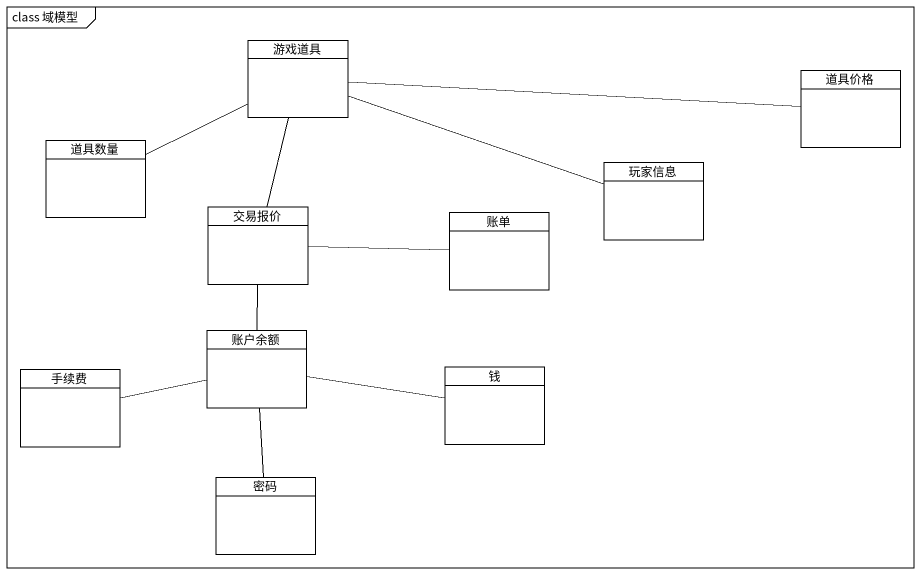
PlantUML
@startuml
mainframe class 域模型
hide circle
hide empty members
class 游戏道具
class 道具价格
class 道具数量
class 玩家信息
class 交易报价
class 账单
class 账户余额
class 手续费
class 钱
class 密码
游戏道具 -right- 道具价格
道具数量 -right- 游戏道具
玩家信息 -left- 游戏道具
交易报价 -up- 游戏道具
账单 -left- 交易报价
账户余额 -up- 交易报价
账户余额 -- 密码
手续费 -right- 账户余额
钱 -left- 账户余额
@enduml
